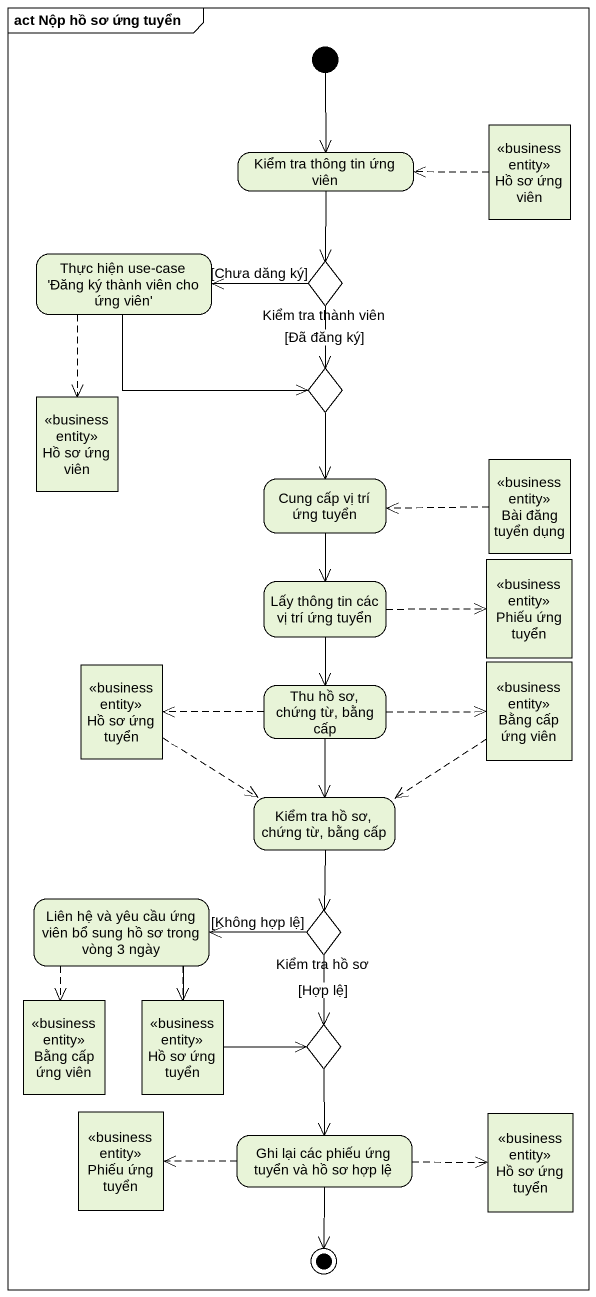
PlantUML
@startuml
mainframe act Nộp hồ sơ ứng tuyển
hide empty description
state "Hồ sơ ứng viên" as Hồ_sơ_ứng_viên <<business entity>>
state "Kiểm tra thông tin ứng viên" as Kiểm_tra_thông_tin_ứng_viên
state "Thực hiện use-case 'Đăng ký thành viên cho ứng viên'" as Thực_hiện_use_case_Đăng_ký
state "Kiểm tra thành viên" as Kiểm_tra_thành_viên <<choice>>
state "Hồ sơ ứng viên" as Hồ_sơ_ứng_viên_2 <<business entity>>
state choice1 <<choice>>
state "Cung cấp vị trí ứng tuyển" as Cung_cấp_vị_trí_ứng_tuyển
state "Bài đăng tuyển dụng" as Bài_đăng_tuyển_dụng <<business entity>>
state "Lấy thông tin các vị trí ứng tuyển" as Lấy_thông_tin_các_vị_trí
state "Phiếu ứng tuyển" as Phiếu_ứng_tuyển <<business entity>>
state "Hồ sơ ứng tuyển" as Hồ_sơ_ứng_tuyển <<business entity>>
state "Thu hồ sơ, chứng từ, bằng cấp" as Thu_hồ_sơ_chứng_từ_bằng_cấp
state "Bằng cấp ứng viên" as Bằng_cấp_ứng_viên <<business entity>>
state "Kiểm tra hồ sơ, chứng từ, bằng cấp" as Kiểm_tra_hồ_sơ_chứng_từ
state "Liên hệ và yêu cầu ứng viên bổ sung hồ sơ trong vòng 3 ngày" as Liên_hệ_và_yêu_cầu_ứng_viên
state "Kiểm tra hồ sơ" as Kiểm_tra_hồ_sơ <<choice>>
state "Bằng cấp ứng viên" as Bằng_cấp_ứng_viên_2 <<business entity>>
state "Hồ sơ ứng tuyển" as Hồ_sơ_ứng_tuyển_2 <<business entity>>
state choice2 <<choice>>
state "Phiếu ứng tuyển" as Phiếu_ứng_tuyển_2 <<business entity>>
state "Hồ sơ ứng tuyển" as Hồ_sơ_ứng_tuyển_3 <<business entity>>
state "Ghi lại các phiếu ứng tuyển và hồ sơ hợp lệ" as Ghi_lại_các_phiếu_ứng_tuyển
[*] --> Kiểm_tra_thông_tin_ứng_viên
Hồ_sơ_ứng_viên -left[dashed]-> Kiểm_tra_thông_tin_ứng_viên
Kiểm_tra_thông_tin_ứng_viên --> Kiểm_tra_thành_viên
Thực_hiện_use_case_Đăng_ký -[dashed]-> Hồ_sơ_ứng_viên_2
Thực_hiện_use_case_Đăng_ký -right-> choice1
Kiểm_tra_thành_viên -left-> Thực_hiện_use_case_Đăng_ký : [Chưa dăng ký]
Kiểm_tra_thành_viên --> choice1 : [Đã đăng ký]
choice1 --> Cung_cấp_vị_trí_ứng_tuyển
Cung_cấp_vị_trí_ứng_tuyển --> Lấy_thông_tin_các_vị_trí
Bài_đăng_tuyển_dụng -left[dashed]-> Cung_cấp_vị_trí_ứng_tuyển
Lấy_thông_tin_các_vị_trí -right[dashed]-> Phiếu_ứng_tuyển
Lấy_thông_tin_các_vị_trí --> Thu_hồ_sơ_chứng_từ_bằng_cấp
Hồ_sơ_ứng_tuyển -right[dashed]-> Kiểm_tra_hồ_sơ_chứng_từ
Thu_hồ_sơ_chứng_từ_bằng_cấp -left[dashed]-> Hồ_sơ_ứng_tuyển
Thu_hồ_sơ_chứng_từ_bằng_cấp -right[dashed]-> Bằng_cấp_ứng_viên
Thu_hồ_sơ_chứng_từ_bằng_cấp --> Kiểm_tra_hồ_sơ_chứng_từ
Bằng_cấp_ứng_viên -left[dashed]-> Kiểm_tra_hồ_sơ_chứng_từ
Kiểm_tra_hồ_sơ_chứng_từ --> Kiểm_tra_hồ_sơ
Liên_hệ_và_yêu_cầu_ứng_viên -[dashed]-> Bằng_cấp_ứng_viên_2
Liên_hệ_và_yêu_cầu_ứng_viên -[dashed]-> Hồ_sơ_ứng_tuyển_2
Liên_hệ_và_yêu_cầu_ứng_viên -right-> choice2
Kiểm_tra_hồ_sơ -left-> Liên_hệ_và_yêu_cầu_ứng_viên : [Không hợp lệ]
Kiểm_tra_hồ_sơ --> choice2 : [Hợp lệ]
choice2 --> Ghi_lại_các_phiếu_ứng_tuyển
Ghi_lại_các_phiếu_ứng_tuyển -left[dashed]-> Phiếu_ứng_tuyển_2
Ghi_lại_các_phiếu_ứng_tuyển -right[dashed]-> Hồ_sơ_ứng_tuyển_3
Ghi_lại_các_phiếu_ứng_tuyển --> [*]
@enduml
